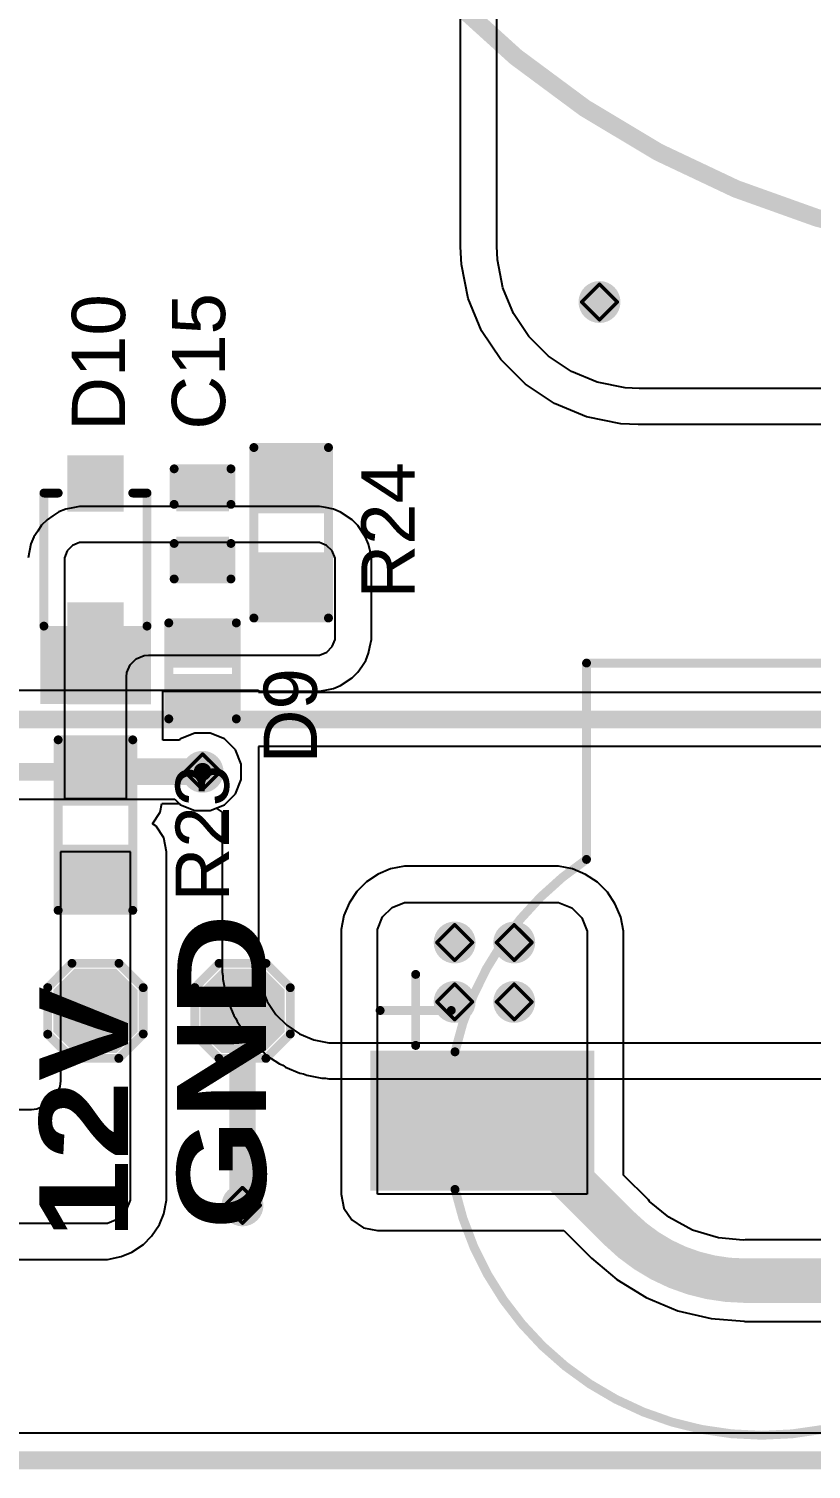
# Model space of a CAD drawing. Header units: inches. Extents: x -4 to 238, y -5 to 115.
# Drawn here: x 62.71 to 73.89, y -4.12 to 16.48 of the extents above; entities that cross this region are included whole.
import ezdxf

# ---------------------------------------------------------------- set-up
doc = ezdxf.new("R2010")
doc.units = ezdxf.units.IN
for name, color, linetype in [('Board Outline', 216, 'Continuous'), ('Bottom Layer', 5, 'Continuous'), ('Drill Drawing', 1, 'Continuous'), ('Mechanical 13', 56, 'Continuous'), ('Top Layer', 1, 'Continuous'), ('Top Overlay', 2, 'Continuous'), ('Top Paste', 8, 'Continuous'), ('Top Solder', 216, 'Continuous'), ('Via Holes', 16, 'Continuous')]:
    doc.layers.add(name, color=color, linetype=linetype)
doc.styles.add('Arial', font='', dxfattribs={"height": 0.2})
doc.styles.add('Arial Black_Bold', font='', dxfattribs={"height": 0.2})
doc.styles.get('Arial').set_extended_font_data('Arial')
doc.styles.get('Arial Black_Bold').set_extended_font_data('Arial Black', bold=True)

# ---------------------------------------------------------------- blocks, each defined once
blk = doc.blocks.new('R___0603_20')
at = {"layer": 'Top Layer'}
for points in [[(-0.381, 0.445), (-0.381, -0.445), (-1.143, -0.445), (-1.143, 0.445)], [(1.143, 0.445), (1.143, -0.445), (0.381, -0.445), (0.381, 0.445)]]:
    blk.add_hatch(color=1, dxfattribs=at).paths.add_polyline_path(points)
at = {"layer": 'Top Paste'}
for points in [[(-0.381, 0.445), (-0.381, -0.445), (-1.143, -0.445), (-1.143, 0.445)], [(1.143, 0.445), (1.143, -0.445), (0.381, -0.445), (0.381, 0.445)]]:
    blk.add_hatch(color=8, dxfattribs=at).paths.add_polyline_path(points)
at = {"layer": 'Top Solder'}
for points in [[(-0.279, 0.546), (-0.279, -0.546), (-1.245, -0.546), (-1.245, 0.546)], [(1.245, 0.546), (1.245, -0.546), (0.279, -0.546), (0.279, 0.546)]]:
    blk.add_hatch(color=216, dxfattribs=at).paths.add_polyline_path(points)
at = {"layer": 'Top Overlay'}
for points in [[(-1.219, -0.533, 0.127, 0.127, 0), (-1.219, 0.533, 0.127, 0.127, 0)], [(1.219, 0.533, 0.127, 0.127, 0), (-1.219, 0.533, 0.127, 0.127, 0)], [(1.219, -0.533, 0.127, 0.127, 0), (1.219, 0.533, 0.127, 0.127, 0)], [(1.219, -0.533, 0.127, 0.127, 0), (-1.219, -0.533, 0.127, 0.127, 0)]]:
    blk.add_lwpolyline(points, format="xyseb", dxfattribs=at)
for points in [[(-1.251, 0.533, 0.0635, 0.0635, 1), (-1.187, 0.533, 0.0635, 0.0635, 1)], [(-1.251, 0.533, 0.0635, 0.0635, 1), (-1.187, 0.533, 0.0635, 0.0635, 1)], [(1.187, 0.533, 0.0635, 0.0635, 1), (1.251, 0.533, 0.0635, 0.0635, 1)], [(1.187, 0.533, 0.0635, 0.0635, 1), (1.251, 0.533, 0.0635, 0.0635, 1)], [(-1.251, -0.533, 0.0635, 0.0635, 1), (-1.187, -0.533, 0.0635, 0.0635, 1)], [(-1.251, -0.533, 0.0635, 0.0635, 1), (-1.187, -0.533, 0.0635, 0.0635, 1)], [(1.187, -0.533, 0.0635, 0.0635, 1), (1.251, -0.533, 0.0635, 0.0635, 1)], [(1.187, -0.533, 0.0635, 0.0635, 1), (1.251, -0.533, 0.0635, 0.0635, 1)]]:
    blk.add_lwpolyline(points, format="xyseb", close=True, dxfattribs=at)
blk = doc.blocks.new('R___0603_21')
at = {"layer": 'Top Layer'}
for points in [[(-0.381, 0.4445), (-0.381, -0.4445), (-1.143, -0.4445), (-1.143, 0.4445)], [(1.143, 0.4445), (1.143, -0.4445), (0.381, -0.4445), (0.381, 0.4445)]]:
    blk.add_hatch(color=1, dxfattribs=at).paths.add_polyline_path(points)
at = {"layer": 'Top Paste'}
for points in [[(-0.381, 0.4445), (-0.381, -0.4445), (-1.143, -0.4445), (-1.143, 0.4445)], [(1.143, 0.4445), (1.143, -0.4445), (0.381, -0.4445), (0.381, 0.4445)]]:
    blk.add_hatch(color=8, dxfattribs=at).paths.add_polyline_path(points)
at = {"layer": 'Top Solder'}
for points in [[(-0.2794, 0.5461), (-0.2794, -0.5461), (-1.2446, -0.5461), (-1.2446, 0.5461)], [(1.2446, 0.5461), (1.2446, -0.5461), (0.2794, -0.5461), (0.2794, 0.5461)]]:
    blk.add_hatch(color=216, dxfattribs=at).paths.add_polyline_path(points)
at = {"layer": 'Top Overlay'}
for points in [[(-1.2192, -0.5334, 0.127, 0.127, 0), (-1.2192, 0.5334, 0.127, 0.127, 0)], [(1.2192, 0.5334, 0.127, 0.127, 0), (-1.2192, 0.5334, 0.127, 0.127, 0)], [(1.2192, -0.5334, 0.127, 0.127, 0), (1.2192, 0.5334, 0.127, 0.127, 0)], [(1.2192, -0.5334, 0.127, 0.127, 0), (-1.2192, -0.5334, 0.127, 0.127, 0)]]:
    blk.add_lwpolyline(points, format="xyseb", dxfattribs=at)
for points in [[(-1.25095, 0.5334, 0.0635, 0.0635, 1), (-1.18745, 0.5334, 0.0635, 0.0635, 1)], [(-1.25095, 0.5334, 0.0635, 0.0635, 1), (-1.18745, 0.5334, 0.0635, 0.0635, 1)], [(1.18745, 0.5334, 0.0635, 0.0635, 1), (1.25095, 0.5334, 0.0635, 0.0635, 1)], [(1.18745, 0.5334, 0.0635, 0.0635, 1), (1.25095, 0.5334, 0.0635, 0.0635, 1)], [(-1.25095, -0.5334, 0.0635, 0.0635, 1), (-1.18745, -0.5334, 0.0635, 0.0635, 1)], [(-1.25095, -0.5334, 0.0635, 0.0635, 1), (-1.18745, -0.5334, 0.0635, 0.0635, 1)], [(1.18745, -0.5334, 0.0635, 0.0635, 1), (1.25095, -0.5334, 0.0635, 0.0635, 1)], [(1.18745, -0.5334, 0.0635, 0.0635, 1), (1.25095, -0.5334, 0.0635, 0.0635, 1)]]:
    blk.add_lwpolyline(points, format="xyseb", close=True, dxfattribs=at)
blk = doc.blocks.new('T____________0_5___47')
at = {"layer": 'Top Layer'}
blk.add_hatch(color=1, dxfattribs=at).paths.add_polyline_path([(0.25, 0.5), (-0.25, 0.5), (-0.5, 0.25), (-0.5, -0.25), (-0.25, -0.5), (0.25, -0.5), (0.5, -0.25), (0.5, 0.25)])
at = {"layer": 'Top Paste'}
blk.add_hatch(color=8, dxfattribs=at).paths.add_polyline_path([(0.25, 0.5), (-0.25, 0.5), (-0.5, 0.25), (-0.5, -0.25), (-0.25, -0.5), (0.25, -0.5), (0.5, -0.25), (0.5, 0.25)])
at = {"layer": 'Top Solder'}
blk.add_hatch(color=216, dxfattribs=at).paths.add_polyline_path([(0.301, 0.602), (-0.301, 0.602), (-0.602, 0.301), (-0.602, -0.301), (-0.301, -0.602), (0.301, -0.602), (0.602, -0.301), (0.602, 0.301)])
at = {"layer": 'Top Overlay'}
for points in [[(-0.682, 0.333, 0.127, 0.127, 0), (-0.336, 0.68, 0.127, 0.127, 0)], [(-0.336, 0.68, 0.127, 0.127, 0), (0.336, 0.68, 0.127, 0.127, 0)], [(0.336, 0.68, 0.127, 0.127, 0), (0.684, 0.332, 0.127, 0.127, 0)], [(-0.682, -0.334, 0.127, 0.127, 0), (-0.682, 0.333, 0.127, 0.127, 0)], [(0.684, -0.33, 0.127, 0.127, 0), (0.684, 0.332, 0.127, 0.127, 0)], [(-0.682, -0.334, 0.127, 0.127, 0), (-0.337, -0.679, 0.127, 0.127, 0)], [(0.335, -0.679, 0.127, 0.127, 0), (0.684, -0.33, 0.127, 0.127, 0)], [(-0.337, -0.679, 0.127, 0.127, 0), (0.335, -0.679, 0.127, 0.127, 0)]]:
    blk.add_lwpolyline(points, format="xyseb", dxfattribs=at)
for points in [[(-0.367, 0.68, 0.0635, 0.0635, 1), (-0.304, 0.68, 0.0635, 0.0635, 1)], [(-0.367, 0.68, 0.0635, 0.0635, 1), (-0.304, 0.68, 0.0635, 0.0635, 1)], [(0.305, 0.68, 0.0635, 0.0635, 1), (0.368, 0.68, 0.0635, 0.0635, 1)], [(0.305, 0.68, 0.0635, 0.0635, 1), (0.368, 0.68, 0.0635, 0.0635, 1)], [(-0.714, 0.333, 0.0635, 0.0635, 1), (-0.65, 0.333, 0.0635, 0.0635, 1)], [(-0.714, 0.333, 0.0635, 0.0635, 1), (-0.65, 0.333, 0.0635, 0.0635, 1)], [(0.652, 0.332, 0.0635, 0.0635, 1), (0.715, 0.332, 0.0635, 0.0635, 1)], [(0.652, 0.332, 0.0635, 0.0635, 1), (0.715, 0.332, 0.0635, 0.0635, 1)], [(-0.714, -0.334, 0.0635, 0.0635, 1), (-0.65, -0.334, 0.0635, 0.0635, 1)], [(-0.714, -0.334, 0.0635, 0.0635, 1), (-0.65, -0.334, 0.0635, 0.0635, 1)], [(0.652, -0.33, 0.0635, 0.0635, 1), (0.715, -0.33, 0.0635, 0.0635, 1)], [(0.652, -0.33, 0.0635, 0.0635, 1), (0.715, -0.33, 0.0635, 0.0635, 1)], [(-0.369, -0.679, 0.0635, 0.0635, 1), (-0.306, -0.679, 0.0635, 0.0635, 1)], [(-0.369, -0.679, 0.0635, 0.0635, 1), (-0.306, -0.679, 0.0635, 0.0635, 1)], [(0.303, -0.679, 0.0635, 0.0635, 1), (0.367, -0.679, 0.0635, 0.0635, 1)], [(0.303, -0.679, 0.0635, 0.0635, 1), (0.367, -0.679, 0.0635, 0.0635, 1)]]:
    blk.add_lwpolyline(points, format="xyseb", close=True, dxfattribs=at)
blk = doc.blocks.new('T____________0_5___49')
at = {"layer": 'Top Layer'}
blk.add_hatch(color=1, dxfattribs=at).paths.add_polyline_path([(0.25, 0.5), (-0.25, 0.5), (-0.5, 0.25), (-0.5, -0.25), (-0.25, -0.5), (0.25, -0.5), (0.5, -0.25), (0.5, 0.25)])
at = {"layer": 'Top Paste'}
blk.add_hatch(color=8, dxfattribs=at).paths.add_polyline_path([(0.25, 0.5), (-0.25, 0.5), (-0.5, 0.25), (-0.5, -0.25), (-0.25, -0.5), (0.25, -0.5), (0.5, -0.25), (0.5, 0.25)])
at = {"layer": 'Top Solder'}
blk.add_hatch(color=216, dxfattribs=at).paths.add_polyline_path([(0.301, 0.602), (-0.301, 0.602), (-0.602, 0.301), (-0.602, -0.301), (-0.301, -0.602), (0.301, -0.602), (0.602, -0.301), (0.602, 0.301)])
at = {"layer": 'Top Overlay'}
for points in [[(-0.682, 0.333, 0.127, 0.127, 0), (-0.336, 0.68, 0.127, 0.127, 0)], [(-0.336, 0.68, 0.127, 0.127, 0), (0.336, 0.68, 0.127, 0.127, 0)], [(0.336, 0.68, 0.127, 0.127, 0), (0.684, 0.332, 0.127, 0.127, 0)], [(-0.682, -0.334, 0.127, 0.127, 0), (-0.682, 0.333, 0.127, 0.127, 0)], [(0.684, -0.33, 0.127, 0.127, 0), (0.684, 0.332, 0.127, 0.127, 0)], [(-0.682, -0.334, 0.127, 0.127, 0), (-0.337, -0.679, 0.127, 0.127, 0)], [(0.335, -0.679, 0.127, 0.127, 0), (0.684, -0.33, 0.127, 0.127, 0)], [(-0.337, -0.679, 0.127, 0.127, 0), (0.335, -0.679, 0.127, 0.127, 0)]]:
    blk.add_lwpolyline(points, format="xyseb", dxfattribs=at)
for points in [[(-0.367, 0.68, 0.0635, 0.0635, 1), (-0.304, 0.68, 0.0635, 0.0635, 1)], [(-0.367, 0.68, 0.0635, 0.0635, 1), (-0.304, 0.68, 0.0635, 0.0635, 1)], [(0.305, 0.68, 0.0635, 0.0635, 1), (0.368, 0.68, 0.0635, 0.0635, 1)], [(0.305, 0.68, 0.0635, 0.0635, 1), (0.368, 0.68, 0.0635, 0.0635, 1)], [(-0.714, 0.333, 0.0635, 0.0635, 1), (-0.65, 0.333, 0.0635, 0.0635, 1)], [(-0.714, 0.333, 0.0635, 0.0635, 1), (-0.65, 0.333, 0.0635, 0.0635, 1)], [(0.652, 0.332, 0.0635, 0.0635, 1), (0.715, 0.332, 0.0635, 0.0635, 1)], [(0.652, 0.332, 0.0635, 0.0635, 1), (0.715, 0.332, 0.0635, 0.0635, 1)], [(-0.714, -0.334, 0.0635, 0.0635, 1), (-0.65, -0.334, 0.0635, 0.0635, 1)], [(-0.714, -0.334, 0.0635, 0.0635, 1), (-0.65, -0.334, 0.0635, 0.0635, 1)], [(0.652, -0.33, 0.0635, 0.0635, 1), (0.715, -0.33, 0.0635, 0.0635, 1)], [(0.652, -0.33, 0.0635, 0.0635, 1), (0.715, -0.33, 0.0635, 0.0635, 1)], [(-0.369, -0.679, 0.0635, 0.0635, 1), (-0.306, -0.679, 0.0635, 0.0635, 1)], [(-0.369, -0.679, 0.0635, 0.0635, 1), (-0.306, -0.679, 0.0635, 0.0635, 1)], [(0.303, -0.679, 0.0635, 0.0635, 1), (0.367, -0.679, 0.0635, 0.0635, 1)], [(0.303, -0.679, 0.0635, 0.0635, 1), (0.367, -0.679, 0.0635, 0.0635, 1)]]:
    blk.add_lwpolyline(points, format="xyseb", close=True, dxfattribs=at)
blk = doc.blocks.new('YS_SBZ9032C03R16__51')
at = {"layer": 'Top Layer'}
for points in [[(-5.5, 0.9), (-2.5, 0.9), (-2.5, -0.9), (-5.5, -0.9)], [(2.5, 0.9), (5.5, 0.9), (5.5, -0.9), (2.5, -0.9)]]:
    blk.add_hatch(color=1, dxfattribs=at).paths.add_polyline_path(points)
at = {"layer": 'Top Paste'}
for points in [[(-5.5, 0.9), (-2.5, 0.9), (-2.5, -0.9), (-5.5, -0.9)], [(2.5, 0.9), (5.5, 0.9), (5.5, -0.9), (2.5, -0.9)]]:
    blk.add_hatch(color=8, dxfattribs=at).paths.add_polyline_path(points)
at = {"layer": 'Top Solder'}
for points in [[(-5.602, 1.002), (-2.398, 1.002), (-2.398, -1.002), (-5.602, -1.002)], [(2.398, 1.002), (5.602, 1.002), (5.602, -1.002), (2.398, -1.002)]]:
    blk.add_hatch(color=216, dxfattribs=at).paths.add_polyline_path(points)
at = {"layer": 'Top Overlay'}
for points in [[(-2.51, 6.543, 0.127, 0.127, 0), (2.51, 6.543, 0.127, 0.127, 0)], [(-2.51, 3.735, 0.127, 0.127, 0), (-2.51, 6.543, 0.127, 0.127, 0)], [(2.51, 3.735, 0.127, 0.127, 0), (2.51, 6.543, 0.127, 0.127, 0)], [(-4.391, 0.984, 0.127, 0.127, -0.191928), (-2.51, 3.735, 0.127, 0.127, 0)], [(2.51, 3.735, 0.127, 0.127, -0.191928), (4.391, 0.984, 0.127, 0.127, 0)], [(-4.953, 1.075, 0.127, 0.127, 0), (-4.953, 2.091, 0.127, 0.127, 0)], [(-5.461, 1.575, 0.127, 0.127, 0), (-4.445, 1.575, 0.127, 0.127, 0)], [(5.042, 1.27, 0.127, 0.127, 0), (6.058, 1.27, 0.127, 0.127, 0)], [(4.389, -0.992, 0.127, 0.127, -0.799951), (-4.391, -0.984, 0.127, 0.127, 0)]]:
    blk.add_lwpolyline(points, format="xyseb", dxfattribs=at)
for points in [[(-2.542, 6.543, 0.0635, 0.0635, 1), (-2.479, 6.543, 0.0635, 0.0635, 1)], [(-2.542, 6.543, 0.0635, 0.0635, 1), (-2.479, 6.543, 0.0635, 0.0635, 1)], [(2.479, 6.543, 0.0635, 0.0635, 1), (2.542, 6.543, 0.0635, 0.0635, 1)], [(2.479, 6.543, 0.0635, 0.0635, 1), (2.542, 6.543, 0.0635, 0.0635, 1)], [(-2.542, 3.735, 0.0635, 0.0635, 1), (-2.479, 3.735, 0.0635, 0.0635, 1)], [(-2.542, 3.735, 0.0635, 0.0635, 1), (-2.479, 3.735, 0.0635, 0.0635, 1)], [(2.479, 3.735, 0.0635, 0.0635, 1), (2.542, 3.735, 0.0635, 0.0635, 1)], [(2.479, 3.735, 0.0635, 0.0635, 1), (2.542, 3.735, 0.0635, 0.0635, 1)], [(-4.985, 2.091, 0.0635, 0.0635, 1), (-4.921, 2.091, 0.0635, 0.0635, 1)], [(-5.493, 1.575, 0.0635, 0.0635, 1), (-5.429, 1.575, 0.0635, 0.0635, 1)], [(-4.477, 1.575, 0.0635, 0.0635, 1), (-4.413, 1.575, 0.0635, 0.0635, 1)], [(5.011, 1.27, 0.0635, 0.0635, 1), (5.074, 1.27, 0.0635, 0.0635, 1)], [(6.027, 1.27, 0.0635, 0.0635, 1), (6.09, 1.27, 0.0635, 0.0635, 1)], [(-4.985, 1.075, 0.0635, 0.0635, 1), (-4.921, 1.075, 0.0635, 0.0635, 1)], [(-4.423, 0.984, 0.0635, 0.0635, 1), (-4.359, 0.984, 0.0635, 0.0635, 1)], [(4.359, 0.984, 0.0635, 0.0635, 1), (4.423, 0.984, 0.0635, 0.0635, 1)], [(-4.423, -0.984, 0.0635, 0.0635, 1), (-4.359, -0.984, 0.0635, 0.0635, 1)], [(4.358, -0.992, 0.0635, 0.0635, 1), (4.421, -0.992, 0.0635, 0.0635, 1)]]:
    blk.add_lwpolyline(points, format="xyseb", close=True, dxfattribs=at)
blk = doc.blocks.new('SOD323F_57')
at = {"layer": 'Top Layer'}
for points in [[(-1.35, 0.3), (-0.75, 0.3), (-0.75, -0.3), (-1.35, -0.3)], [(0.75, 0.3), (1.35, 0.3), (1.35, -0.3), (0.75, -0.3)]]:
    blk.add_hatch(color=1, dxfattribs=at).paths.add_polyline_path(points)
at = {"layer": 'Top Overlay'}
for points in [[(0.988, 0.386), (2.108, 0.386), (2.108, 0.792), (0.988, 0.792)], [(1.422, -0.406), (2.108, -0.406), (2.108, 0.457), (1.422, 0.457)], [(0.985, -0.787), (2.104, -0.787), (2.104, -0.38), (0.985, -0.38)]]:
    blk.add_hatch(color=2, dxfattribs=at).paths.add_polyline_path(points)
at = {"layer": 'Top Paste'}
for points in [[(-1.35, 0.3), (-0.75, 0.3), (-0.75, -0.3), (-1.35, -0.3)], [(0.75, 0.3), (1.35, 0.3), (1.35, -0.3), (0.75, -0.3)]]:
    blk.add_hatch(color=8, dxfattribs=at).paths.add_polyline_path(points)
at = {"layer": 'Top Solder'}
for points in [[(-1.452, 0.402), (-0.648, 0.402), (-0.648, -0.402), (-1.452, -0.402)], [(0.648, 0.402), (1.452, 0.402), (1.452, -0.402), (0.648, -0.402)]]:
    blk.add_hatch(color=216, dxfattribs=at).paths.add_polyline_path(points)
at = {"layer": 'Top Overlay'}
for points in [[(-0.914, 0.533, 0.127, 0.127, 0), (-0.914, 0.737, 0.127, 0.127, 0)], [(0.988, 0.737, 0.127, 0.127, 0), (-0.914, 0.737, 0.127, 0.127, 0)], [(-0.914, -0.737, 0.127, 0.127, 0), (-0.914, -0.533, 0.127, 0.127, 0)], [(0.988, -0.737, 0.127, 0.127, 0), (-0.914, -0.737, 0.127, 0.127, 0)]]:
    blk.add_lwpolyline(points, format="xyseb", dxfattribs=at)
for points in [[(-0.946, 0.737, 0.0635, 0.0635, 1), (-0.883, 0.737, 0.0635, 0.0635, 1)], [(-0.946, 0.737, 0.0635, 0.0635, 1), (-0.883, 0.737, 0.0635, 0.0635, 1)], [(0.957, 0.737, 0.0635, 0.0635, 1), (1.02, 0.737, 0.0635, 0.0635, 1)], [(-0.946, 0.533, 0.0635, 0.0635, 1), (-0.883, 0.533, 0.0635, 0.0635, 1)], [(-0.946, -0.533, 0.0635, 0.0635, 1), (-0.883, -0.533, 0.0635, 0.0635, 1)], [(-0.946, -0.737, 0.0635, 0.0635, 1), (-0.883, -0.737, 0.0635, 0.0635, 1)], [(-0.946, -0.737, 0.0635, 0.0635, 1), (-0.883, -0.737, 0.0635, 0.0635, 1)], [(0.957, -0.737, 0.0635, 0.0635, 1), (1.02, -0.737, 0.0635, 0.0635, 1)]]:
    blk.add_lwpolyline(points, format="xyseb", close=True, dxfattribs=at)
blk = doc.blocks.new('SOD_882_B__D___________58')
at = {"layer": 'Top Layer'}
for points in [[(-0.1, -0.4), (-0.6, -0.4), (-0.6, 0.4), (-0.1, 0.4)], [(0.6, -0.4), (0.1, -0.4), (0.1, 0.4), (0.6, 0.4)]]:
    blk.add_hatch(color=1, dxfattribs=at).paths.add_polyline_path(points)
at = {"layer": 'Top Paste'}
for points in [[(-0.1, -0.4), (-0.6, -0.4), (-0.6, 0.4), (-0.1, 0.4)], [(0.6, -0.4), (0.1, -0.4), (0.1, 0.4), (0.6, 0.4)]]:
    blk.add_hatch(color=8, dxfattribs=at).paths.add_polyline_path(points)
at = {"layer": 'Top Solder'}
for points in [[(-0.045, -0.455), (-0.655, -0.455), (-0.655, 0.455), (-0.045, 0.455)], [(0.655, -0.455), (0.045, -0.455), (0.045, 0.455), (0.655, 0.455)]]:
    blk.add_hatch(color=216, dxfattribs=at).paths.add_polyline_path(points)
at = {"layer": 'Top Overlay'}
for points in [[(-0.686, 0.483, 0.127, 0.127, 0), (0.686, 0.483, 0.127, 0.127, 0)], [(-0.686, 0.483, 0.127, 0.127, 0), (-0.686, -0.483, 0.127, 0.127, 0)], [(0.686, 0.483, 0.127, 0.127, 0), (0.686, -0.483, 0.127, 0.127, 0)], [(-0.686, -0.483, 0.127, 0.127, 0), (0.686, -0.483, 0.127, 0.127, 0)]]:
    blk.add_lwpolyline(points, format="xyseb", dxfattribs=at)
for points in [[(-0.718, 0.483, 0.0635, 0.0635, 1), (-0.654, 0.483, 0.0635, 0.0635, 1)], [(-0.718, 0.483, 0.0635, 0.0635, 1), (-0.654, 0.483, 0.0635, 0.0635, 1)], [(0.654, 0.483, 0.0635, 0.0635, 1), (0.718, 0.483, 0.0635, 0.0635, 1)], [(0.654, 0.483, 0.0635, 0.0635, 1), (0.718, 0.483, 0.0635, 0.0635, 1)], [(-0.718, -0.483, 0.0635, 0.0635, 1), (-0.654, -0.483, 0.0635, 0.0635, 1)], [(-0.718, -0.483, 0.0635, 0.0635, 1), (-0.654, -0.483, 0.0635, 0.0635, 1)], [(0.654, -0.483, 0.0635, 0.0635, 1), (0.718, -0.483, 0.0635, 0.0635, 1)], [(0.654, -0.483, 0.0635, 0.0635, 1), (0.718, -0.483, 0.0635, 0.0635, 1)]]:
    blk.add_lwpolyline(points, format="xyseb", close=True, dxfattribs=at)
blk = doc.blocks.new('C___0402_67')
at = {"layer": 'Top Layer'}
for points in [[(-0.699, -0.318), (-0.699, 0.317), (-0.241, 0.317), (-0.241, -0.318)], [(0.241, -0.318), (0.241, 0.317), (0.699, 0.317), (0.699, -0.318)]]:
    blk.add_hatch(color=1, dxfattribs=at).paths.add_polyline_path(points)
at = {"layer": 'Top Paste'}
for points in [[(-0.699, -0.318), (-0.699, 0.317), (-0.241, 0.317), (-0.241, -0.318)], [(0.241, -0.318), (0.241, 0.317), (0.699, 0.317), (0.699, -0.318)]]:
    blk.add_hatch(color=8, dxfattribs=at).paths.add_polyline_path(points)
at = {"layer": 'Top Solder'}
for points in [[(-0.759, -0.377), (-0.759, 0.377), (-0.181, 0.377), (-0.181, -0.377)], [(0.181, -0.377), (0.181, 0.377), (0.758, 0.377), (0.758, -0.377)]]:
    blk.add_hatch(color=216, dxfattribs=at).paths.add_polyline_path(points)
at = {"layer": 'Top Overlay'}
for points in [[(-0.787, 0.406, 0.127, 0.127, 0), (-0.279, 0.406, 0.127, 0.127, 0)], [(-0.787, -0.406, 0.127, 0.127, 0), (-0.787, 0.406, 0.127, 0.127, 0)], [(0.787, 0.406, 0.127, 0.127, 0), (0.279, 0.406, 0.127, 0.127, 0)], [(0.787, -0.406, 0.127, 0.127, 0), (0.787, 0.406, 0.127, 0.127, 0)], [(-0.279, -0.406, 0.127, 0.127, 0), (-0.787, -0.406, 0.127, 0.127, 0)], [(0.279, -0.406, 0.127, 0.127, 0), (0.787, -0.406, 0.127, 0.127, 0)]]:
    blk.add_lwpolyline(points, format="xyseb", dxfattribs=at)
for points in [[(-0.819, 0.406, 0.0635, 0.0635, 1), (-0.756, 0.406, 0.0635, 0.0635, 1)], [(-0.819, 0.406, 0.0635, 0.0635, 1), (-0.756, 0.406, 0.0635, 0.0635, 1)], [(-0.311, 0.406, 0.0635, 0.0635, 1), (-0.248, 0.406, 0.0635, 0.0635, 1)], [(0.248, 0.406, 0.0635, 0.0635, 1), (0.311, 0.406, 0.0635, 0.0635, 1)], [(0.756, 0.406, 0.0635, 0.0635, 1), (0.819, 0.406, 0.0635, 0.0635, 1)], [(0.756, 0.406, 0.0635, 0.0635, 1), (0.819, 0.406, 0.0635, 0.0635, 1)], [(-0.819, -0.406, 0.0635, 0.0635, 1), (-0.756, -0.406, 0.0635, 0.0635, 1)], [(-0.819, -0.406, 0.0635, 0.0635, 1), (-0.756, -0.406, 0.0635, 0.0635, 1)], [(-0.311, -0.406, 0.0635, 0.0635, 1), (-0.248, -0.406, 0.0635, 0.0635, 1)], [(0.248, -0.406, 0.0635, 0.0635, 1), (0.311, -0.406, 0.0635, 0.0635, 1)], [(0.756, -0.406, 0.0635, 0.0635, 1), (0.819, -0.406, 0.0635, 0.0635, 1)], [(0.756, -0.406, 0.0635, 0.0635, 1), (0.819, -0.406, 0.0635, 0.0635, 1)]]:
    blk.add_lwpolyline(points, format="xyseb", close=True, dxfattribs=at)

msp = doc.modelspace()

# ---------------------------------------------------------------- hatches: boundary and pattern name
at = {"layer": 'Bottom Layer'}
h = msp.add_hatch(color=5, dxfattribs=at)
edge = h.paths.add_edge_path()
edge.add_arc((70.866, 12.573), 0.3, 0, 360)
h = msp.add_hatch(color=5, dxfattribs=at)
edge = h.paths.add_edge_path()
edge.add_arc((65.191, 5.855), 0.3, 0, 360)
h = msp.add_hatch(color=5, dxfattribs=at)
edge = h.paths.add_edge_path()
edge.add_arc((68.795, 3.414), 0.3, 0, 360)
h = msp.add_hatch(color=5, dxfattribs=at)
edge = h.paths.add_edge_path()
edge.add_arc((69.647, 3.414), 0.3, 0, 360)
h = msp.add_hatch(color=5, dxfattribs=at)
edge = h.paths.add_edge_path()
edge.add_arc((68.795, 2.565), 0.3, 0, 360)
h = msp.add_hatch(color=5, dxfattribs=at)
edge = h.paths.add_edge_path()
edge.add_arc((69.647, 2.565), 0.3, 0, 360)
h = msp.add_hatch(color=5, dxfattribs=at)
edge = h.paths.add_edge_path()
edge.add_arc((65.762, -0.345), 0.3, 0, 360)
at = {"layer": 'Top Layer'}
h = msp.add_hatch(color=1, dxfattribs=at)
edge = h.paths.add_edge_path()
edge.add_arc((70.866, 12.573), 0.3, 0, 360)
h = msp.add_hatch(color=1, dxfattribs=at)
edge = h.paths.add_edge_path()
edge.add_arc((65.191, 5.855), 0.3, 0, 360)
h = msp.add_hatch(color=1, dxfattribs=at)
edge = h.paths.add_edge_path()
edge.add_arc((68.795, 3.414), 0.3, 0, 360)
h = msp.add_hatch(color=1, dxfattribs=at)
edge = h.paths.add_edge_path()
edge.add_arc((69.647, 3.414), 0.3, 0, 360)
h = msp.add_hatch(color=1, dxfattribs=at)
edge = h.paths.add_edge_path()
edge.add_arc((68.795, 2.565), 0.3, 0, 360)
h = msp.add_hatch(color=1, dxfattribs=at)
edge = h.paths.add_edge_path()
edge.add_arc((69.647, 2.565), 0.3, 0, 360)
h = msp.add_hatch(color=1, dxfattribs=at)
edge = h.paths.add_edge_path()
edge.add_arc((65.762, -0.345), 0.3, 0, 360)
at = {"layer": 'Via Holes'}
h = msp.add_hatch(color=7, dxfattribs=at)
edge = h.paths.add_edge_path()
edge.add_arc((70.866, 12.573), 0.15, 0, 360)
h = msp.add_hatch(color=7, dxfattribs=at)
edge = h.paths.add_edge_path()
edge.add_arc((65.191, 5.855), 0.15, 0, 360)
h = msp.add_hatch(color=7, dxfattribs=at)
edge = h.paths.add_edge_path()
edge.add_arc((68.795, 3.414), 0.15, 0, 360)
h = msp.add_hatch(color=7, dxfattribs=at)
edge = h.paths.add_edge_path()
edge.add_arc((69.647, 3.414), 0.15, 0, 360)
h = msp.add_hatch(color=7, dxfattribs=at)
edge = h.paths.add_edge_path()
edge.add_arc((68.795, 2.565), 0.15, 0, 360)
h = msp.add_hatch(color=7, dxfattribs=at)
edge = h.paths.add_edge_path()
edge.add_arc((69.647, 2.565), 0.15, 0, 360)
h = msp.add_hatch(color=7, dxfattribs=at)
edge = h.paths.add_edge_path()
edge.add_arc((65.762, -0.345), 0.15, 0, 360)

# ---------------------------------------------------------------- linework, layer by layer
at = {"layer": 'Board Outline'}
msp.add_lwpolyline([(-1.034, -3.991, 0.254, 0.254, 0), (103.016, -3.991, 0.254, 0.254, 0)], format="xyseb", dxfattribs=at)
at = {"layer": 'Bottom Layer'}
for p, q in [((68.879, 13.36), (68.879, 44.041)), ((69.397, 13.373), (69.397, 22.876)), ((68.891, 13.111), (68.879, 13.36)), ((69.406, 13.175), (69.397, 13.373)), ((68.988, 12.623), (68.891, 13.111)), ((69.486, 12.774), (69.406, 13.175)), ((69.638, 12.408), (69.486, 12.774)), ((69.179, 12.163), (68.988, 12.623)), ((69.858, 12.079), (69.638, 12.408)), ((69.455, 11.749), (69.179, 12.163)), ((70.137, 11.799), (69.858, 12.079)), ((69.807, 11.397), (69.455, 11.749)), ((70.467, 11.579), (70.137, 11.799)), ((70.832, 11.428), (70.467, 11.579)), ((70.221, 11.12), (69.807, 11.397)), ((71.233, 11.348), (70.832, 11.428)), ((71.431, 11.338), (71.233, 11.348)), ((86.233, 11.338), (71.431, 11.338)), ((70.681, 10.93), (70.221, 11.12)), ((71.17, 10.833), (70.681, 10.93)), ((71.419, 10.82), (71.17, 10.833)), ((86.233, 10.82), (71.419, 10.82)), ((60.06, 7.022), (65.989, 7.022)), ((65.989, 7.022), (65.989, 6.992)), ((65.989, 6.992), (81.908, 6.992)), ((81.881, 6.216), (65.989, 6.216)), ((65.989, 6.216), (65.989, 3.099)), ((59.233, 5.466), (64.796, 5.466)), ((64.796, 5.466), (64.878, 5.385)), ((64.878, 5.385), (65.081, 5.301)), ((65.081, 5.301), (65.302, 5.301)), ((65.302, 5.301), (65.387, 5.336)), ((65.387, 5.336), (65.471, 5.28)), ((65.471, 5.28), (65.471, 3.099)), ((65.471, 3.099), (65.471, 2.989)), ((65.989, 3.099), (65.989, 2.989)), ((65.471, 2.989), (65.481, 2.939)), ((65.481, 2.939), (65.481, 2.888)), ((65.481, 2.888), (65.524, 2.672)), ((65.989, 2.989), (66.032, 2.773)), ((66.032, 2.773), (66.116, 2.569)), ((65.524, 2.672), (65.544, 2.625)), ((65.544, 2.625), (65.554, 2.575)), ((65.554, 2.575), (65.638, 2.371)), ((66.116, 2.569), (66.239, 2.386)), ((65.638, 2.371), (65.666, 2.329)), ((65.666, 2.329), (65.686, 2.282)), ((65.686, 2.282), (65.808, 2.099)), ((66.239, 2.386), (66.394, 2.231)), ((65.808, 2.099), (65.844, 2.063)), ((65.844, 2.063), (65.872, 2.02)), ((66.394, 2.231), (66.577, 2.108)), ((66.577, 2.108), (66.781, 2.024)), ((65.872, 2.02), (66.028, 1.864)), ((66.028, 1.864), (66.071, 1.836)), ((66.781, 2.024), (66.997, 1.981)), ((66.997, 1.981), (67.107, 1.981)), ((67.107, 1.981), (86.106, 1.981)), ((66.071, 1.836), (66.107, 1.8)), ((66.107, 1.8), (66.29, 1.678)), ((66.29, 1.678), (66.337, 1.658)), ((66.337, 1.658), (66.379, 1.63)), ((66.379, 1.63), (66.583, 1.546)), ((66.583, 1.546), (66.633, 1.536)), ((66.633, 1.536), (66.68, 1.516)), ((66.68, 1.516), (66.896, 1.473)), ((66.896, 1.473), (66.947, 1.473)), ((66.947, 1.473), (66.997, 1.463)), ((66.997, 1.463), (67.107, 1.463)), ((67.107, 1.463), (86.106, 1.463)), ((103.016, -3.602), (-1.201, -3.602))]:
    msp.add_line(p, q, dxfattribs=at)
for points in [[(59.596, 6.604, 0.254, 0.254, 0), (82.29, 6.604, 0.254, 0.254, 0)], [(59.233, 5.855, 0.254, 0.254, 0), (65.191, 5.855, 0.254, 0.254, 0)]]:
    msp.add_lwpolyline(points, format="xyseb", dxfattribs=at)
msp.add_lwpolyline([(65.128, 5.855, 0.127, 0.127, 1), (65.255, 5.855, 0.127, 0.127, 1)], format="xyseb", close=True, dxfattribs=at)
at = {"layer": 'Drill Drawing'}
for points in [[(70.612, 12.573, 0.0508, 0.0508, 0), (70.866, 12.827, 0.0508, 0.0508, 0)], [(70.866, 12.827, 0.0508, 0.0508, 0), (71.12, 12.573, 0.0508, 0.0508, 0)], [(70.612, 12.573, 0.0508, 0.0508, 0), (70.866, 12.319, 0.0508, 0.0508, 0)], [(70.866, 12.319, 0.0508, 0.0508, 0), (71.12, 12.573, 0.0508, 0.0508, 0)], [(64.937, 5.855, 0.0508, 0.0508, 0), (65.191, 6.109, 0.0508, 0.0508, 0)], [(65.191, 6.109, 0.0508, 0.0508, 0), (65.445, 5.855, 0.0508, 0.0508, 0)], [(64.937, 5.855, 0.0508, 0.0508, 0), (65.191, 5.601, 0.0508, 0.0508, 0)], [(65.191, 5.601, 0.0508, 0.0508, 0), (65.445, 5.855, 0.0508, 0.0508, 0)], [(68.541, 3.414, 0.0508, 0.0508, 0), (68.795, 3.668, 0.0508, 0.0508, 0)], [(68.795, 3.668, 0.0508, 0.0508, 0), (69.049, 3.414, 0.0508, 0.0508, 0)], [(69.393, 3.414, 0.0508, 0.0508, 0), (69.647, 3.668, 0.0508, 0.0508, 0)], [(69.647, 3.668, 0.0508, 0.0508, 0), (69.901, 3.414, 0.0508, 0.0508, 0)], [(68.541, 3.414, 0.0508, 0.0508, 0), (68.795, 3.16, 0.0508, 0.0508, 0)], [(68.795, 3.16, 0.0508, 0.0508, 0), (69.049, 3.414, 0.0508, 0.0508, 0)], [(69.393, 3.414, 0.0508, 0.0508, 0), (69.647, 3.16, 0.0508, 0.0508, 0)], [(69.647, 3.16, 0.0508, 0.0508, 0), (69.901, 3.414, 0.0508, 0.0508, 0)], [(68.541, 2.565, 0.0508, 0.0508, 0), (68.795, 2.819, 0.0508, 0.0508, 0)], [(68.795, 2.819, 0.0508, 0.0508, 0), (69.049, 2.565, 0.0508, 0.0508, 0)], [(69.393, 2.565, 0.0508, 0.0508, 0), (69.647, 2.819, 0.0508, 0.0508, 0)], [(69.647, 2.819, 0.0508, 0.0508, 0), (69.901, 2.565, 0.0508, 0.0508, 0)], [(68.541, 2.565, 0.0508, 0.0508, 0), (68.795, 2.311, 0.0508, 0.0508, 0)], [(68.795, 2.311, 0.0508, 0.0508, 0), (69.049, 2.565, 0.0508, 0.0508, 0)], [(69.393, 2.565, 0.0508, 0.0508, 0), (69.647, 2.311, 0.0508, 0.0508, 0)], [(69.647, 2.311, 0.0508, 0.0508, 0), (69.901, 2.565, 0.0508, 0.0508, 0)], [(65.508, -0.345, 0.0508, 0.0508, 0), (65.762, -0.091, 0.0508, 0.0508, 0)], [(65.762, -0.091, 0.0508, 0.0508, 0), (66.016, -0.345, 0.0508, 0.0508, 0)], [(65.508, -0.345, 0.0508, 0.0508, 0), (65.762, -0.599, 0.0508, 0.0508, 0)], [(65.762, -0.599, 0.0508, 0.0508, 0), (66.016, -0.345, 0.0508, 0.0508, 0)]]:
    msp.add_lwpolyline(points, format="xyseb", dxfattribs=at)
for points in [[(70.853, 12.827, 0.0254, 0.0254, 1), (70.879, 12.827, 0.0254, 0.0254, 1)], [(70.853, 12.827, 0.0254, 0.0254, 1), (70.879, 12.827, 0.0254, 0.0254, 1)], [(70.599, 12.573, 0.0254, 0.0254, 1), (70.625, 12.573, 0.0254, 0.0254, 1)], [(70.599, 12.573, 0.0254, 0.0254, 1), (70.625, 12.573, 0.0254, 0.0254, 1)], [(71.107, 12.573, 0.0254, 0.0254, 1), (71.133, 12.573, 0.0254, 0.0254, 1)], [(71.107, 12.573, 0.0254, 0.0254, 1), (71.133, 12.573, 0.0254, 0.0254, 1)], [(70.853, 12.319, 0.0254, 0.0254, 1), (70.879, 12.319, 0.0254, 0.0254, 1)], [(70.853, 12.319, 0.0254, 0.0254, 1), (70.879, 12.319, 0.0254, 0.0254, 1)], [(65.179, 6.109, 0.0254, 0.0254, 1), (65.204, 6.109, 0.0254, 0.0254, 1)], [(65.179, 6.109, 0.0254, 0.0254, 1), (65.204, 6.109, 0.0254, 0.0254, 1)], [(64.925, 5.855, 0.0254, 0.0254, 1), (64.95, 5.855, 0.0254, 0.0254, 1)], [(64.925, 5.855, 0.0254, 0.0254, 1), (64.95, 5.855, 0.0254, 0.0254, 1)], [(65.433, 5.855, 0.0254, 0.0254, 1), (65.458, 5.855, 0.0254, 0.0254, 1)], [(65.433, 5.855, 0.0254, 0.0254, 1), (65.458, 5.855, 0.0254, 0.0254, 1)], [(65.179, 5.601, 0.0254, 0.0254, 1), (65.204, 5.601, 0.0254, 0.0254, 1)], [(65.179, 5.601, 0.0254, 0.0254, 1), (65.204, 5.601, 0.0254, 0.0254, 1)], [(68.783, 3.668, 0.0254, 0.0254, 1), (68.808, 3.668, 0.0254, 0.0254, 1)], [(68.783, 3.668, 0.0254, 0.0254, 1), (68.808, 3.668, 0.0254, 0.0254, 1)], [(69.634, 3.668, 0.0254, 0.0254, 1), (69.659, 3.668, 0.0254, 0.0254, 1)], [(69.634, 3.668, 0.0254, 0.0254, 1), (69.659, 3.668, 0.0254, 0.0254, 1)], [(68.529, 3.414, 0.0254, 0.0254, 1), (68.554, 3.414, 0.0254, 0.0254, 1)], [(68.529, 3.414, 0.0254, 0.0254, 1), (68.554, 3.414, 0.0254, 0.0254, 1)], [(69.037, 3.414, 0.0254, 0.0254, 1), (69.062, 3.414, 0.0254, 0.0254, 1)], [(69.037, 3.414, 0.0254, 0.0254, 1), (69.062, 3.414, 0.0254, 0.0254, 1)], [(69.38, 3.414, 0.0254, 0.0254, 1), (69.405, 3.414, 0.0254, 0.0254, 1)], [(69.38, 3.414, 0.0254, 0.0254, 1), (69.405, 3.414, 0.0254, 0.0254, 1)], [(69.888, 3.414, 0.0254, 0.0254, 1), (69.913, 3.414, 0.0254, 0.0254, 1)], [(69.888, 3.414, 0.0254, 0.0254, 1), (69.913, 3.414, 0.0254, 0.0254, 1)], [(68.783, 3.16, 0.0254, 0.0254, 1), (68.808, 3.16, 0.0254, 0.0254, 1)], [(68.783, 3.16, 0.0254, 0.0254, 1), (68.808, 3.16, 0.0254, 0.0254, 1)], [(69.634, 3.16, 0.0254, 0.0254, 1), (69.659, 3.16, 0.0254, 0.0254, 1)], [(69.634, 3.16, 0.0254, 0.0254, 1), (69.659, 3.16, 0.0254, 0.0254, 1)], [(68.783, 2.819, 0.0254, 0.0254, 1), (68.808, 2.819, 0.0254, 0.0254, 1)], [(68.783, 2.819, 0.0254, 0.0254, 1), (68.808, 2.819, 0.0254, 0.0254, 1)], [(69.634, 2.819, 0.0254, 0.0254, 1), (69.659, 2.819, 0.0254, 0.0254, 1)], [(69.634, 2.819, 0.0254, 0.0254, 1), (69.659, 2.819, 0.0254, 0.0254, 1)], [(68.529, 2.565, 0.0254, 0.0254, 1), (68.554, 2.565, 0.0254, 0.0254, 1)], [(68.529, 2.565, 0.0254, 0.0254, 1), (68.554, 2.565, 0.0254, 0.0254, 1)], [(69.037, 2.565, 0.0254, 0.0254, 1), (69.062, 2.565, 0.0254, 0.0254, 1)], [(69.037, 2.565, 0.0254, 0.0254, 1), (69.062, 2.565, 0.0254, 0.0254, 1)], [(69.38, 2.565, 0.0254, 0.0254, 1), (69.405, 2.565, 0.0254, 0.0254, 1)], [(69.38, 2.565, 0.0254, 0.0254, 1), (69.405, 2.565, 0.0254, 0.0254, 1)], [(69.888, 2.565, 0.0254, 0.0254, 1), (69.913, 2.565, 0.0254, 0.0254, 1)], [(69.888, 2.565, 0.0254, 0.0254, 1), (69.913, 2.565, 0.0254, 0.0254, 1)], [(68.783, 2.311, 0.0254, 0.0254, 1), (68.808, 2.311, 0.0254, 0.0254, 1)], [(68.783, 2.311, 0.0254, 0.0254, 1), (68.808, 2.311, 0.0254, 0.0254, 1)], [(69.634, 2.311, 0.0254, 0.0254, 1), (69.659, 2.311, 0.0254, 0.0254, 1)], [(69.634, 2.311, 0.0254, 0.0254, 1), (69.659, 2.311, 0.0254, 0.0254, 1)], [(65.749, -0.091, 0.0254, 0.0254, 1), (65.774, -0.091, 0.0254, 0.0254, 1)], [(65.749, -0.091, 0.0254, 0.0254, 1), (65.774, -0.091, 0.0254, 0.0254, 1)], [(65.495, -0.345, 0.0254, 0.0254, 1), (65.52, -0.345, 0.0254, 0.0254, 1)], [(65.495, -0.345, 0.0254, 0.0254, 1), (65.52, -0.345, 0.0254, 0.0254, 1)], [(66.003, -0.345, 0.0254, 0.0254, 1), (66.028, -0.345, 0.0254, 0.0254, 1)], [(66.003, -0.345, 0.0254, 0.0254, 1), (66.028, -0.345, 0.0254, 0.0254, 1)], [(65.749, -0.599, 0.0254, 0.0254, 1), (65.774, -0.599, 0.0254, 0.0254, 1)], [(65.749, -0.599, 0.0254, 0.0254, 1), (65.774, -0.599, 0.0254, 0.0254, 1)]]:
    msp.add_lwpolyline(points, format="xyseb", close=True, dxfattribs=at)
at = {"layer": 'Mechanical 13'}
msp.add_lwpolyline([(90.1, 25.74, 0.254, 0.254, 1), (65.1, 25.74, 0.254, 0.254, 1)], format="xyseb", close=True, dxfattribs=at)
at = {"layer": 'Top Layer'}
for p, q in [((63.051, 9.514), (62.967, 9.458)), ((63.135, 9.571), (63.051, 9.514)), ((63.236, 9.612), (63.135, 9.571)), ((63.135, 9.571), (63.135, 9.571)), ((63.135, 9.571), (63.135, 9.571)), ((63.335, 9.632), (63.236, 9.612)), ((63.236, 9.612), (63.236, 9.612)), ((63.236, 9.612), (63.236, 9.612)), ((63.434, 9.651), (63.335, 9.632)), ((63.488, 9.651), (63.434, 9.651)), ((63.434, 9.651), (63.434, 9.651)), ((63.434, 9.651), (63.434, 9.651)), ((66.807, 9.651), (63.488, 9.651)), ((66.863, 9.651), (66.807, 9.651)), ((66.807, 9.651), (66.807, 9.651)), ((66.95, 9.634), (66.863, 9.651)), ((66.863, 9.651), (66.863, 9.651)), ((66.863, 9.651), (66.863, 9.651)), ((67.061, 9.612), (66.95, 9.634)), ((67.164, 9.57), (67.061, 9.612)), ((67.061, 9.612), (67.061, 9.612)), ((67.061, 9.612), (67.061, 9.612)), ((67.332, 9.457), (67.164, 9.57)), ((62.835, 9.298), (62.778, 9.213)), ((62.89, 9.381), (62.835, 9.298)), ((62.967, 9.458), (62.89, 9.381)), ((62.89, 9.381), (62.89, 9.381)), ((62.89, 9.381), (62.89, 9.381)), ((62.967, 9.458), (62.967, 9.458)), ((62.967, 9.458), (62.967, 9.458)), ((67.41, 9.379), (67.332, 9.457)), ((67.332, 9.457), (67.332, 9.457)), ((67.522, 9.211), (67.41, 9.379)), ((62.737, 9.113), (62.717, 9.013)), ((62.778, 9.213), (62.737, 9.113)), ((62.737, 9.113), (62.737, 9.113)), ((62.737, 9.113), (62.737, 9.113)), ((62.778, 9.213), (62.778, 9.213)), ((62.778, 9.213), (62.778, 9.213)), ((63.333, 9.092), (63.257, 9.015)), ((63.434, 9.134), (63.333, 9.092)), ((63.488, 9.134), (63.434, 9.134)), ((66.807, 9.134), (63.488, 9.134)), ((66.863, 9.134), (66.807, 9.134)), ((66.807, 9.134), (66.807, 9.134)), ((66.965, 9.091), (66.863, 9.134)), ((67.044, 9.013), (66.965, 9.091)), ((67.565, 9.108), (67.522, 9.211)), ((67.522, 9.211), (67.522, 9.211)), ((67.585, 9.009), (67.565, 9.108)), ((67.565, 9.108), (67.565, 9.108)), ((67.565, 9.108), (67.565, 9.108)), ((62.717, 9.013), (62.697, 8.915)), ((63.257, 9.015), (63.215, 8.915)), ((63.215, 8.915), (63.215, 8.861)), ((63.215, 8.861), (63.215, 8.861)), ((63.215, 8.861), (63.215, 5.474)), ((67.086, 8.91), (67.044, 9.013)), ((67.086, 8.855), (67.086, 8.91)), ((67.604, 8.91), (67.585, 9.009)), ((67.604, 8.855), (67.604, 8.91)), ((67.604, 8.91), (67.604, 8.91)), ((67.604, 8.91), (67.604, 8.91)), ((67.086, 7.803), (67.086, 8.855)), ((67.604, 7.803), (67.604, 8.855)), ((66.966, 7.567), (67.044, 7.646)), ((67.044, 7.646), (67.086, 7.748)), ((67.086, 7.748), (67.086, 7.803)), ((67.086, 7.803), (67.086, 7.803)), ((67.565, 7.55), (67.583, 7.64)), ((67.583, 7.64), (67.604, 7.748)), ((67.604, 7.748), (67.604, 7.803)), ((67.604, 7.803), (67.604, 7.803)), ((67.604, 7.748), (67.604, 7.748)), ((67.604, 7.748), (67.604, 7.748)), ((64.157, 7.386), (64.243, 7.472)), ((64.243, 7.472), (64.355, 7.519)), ((64.355, 7.519), (64.416, 7.525)), ((64.416, 7.525), (65.522, 7.525)), ((64.416, 7.525), (64.416, 7.525)), ((65.522, 7.525), (66.808, 7.525)), ((66.808, 7.525), (66.863, 7.525)), ((66.863, 7.525), (66.966, 7.567)), ((67.466, 7.363), (67.523, 7.447)), ((67.523, 7.447), (67.565, 7.55)), ((67.565, 7.55), (67.565, 7.55)), ((67.565, 7.55), (67.565, 7.55)), ((64.104, 7.213), (64.11, 7.274)), ((64.104, 5.474), (64.104, 7.213)), ((64.11, 7.274), (64.157, 7.386)), ((67.332, 7.201), (67.41, 7.279)), ((67.41, 7.279), (67.466, 7.363)), ((64.622, 6.308), (64.622, 7.007)), ((64.622, 7.007), (65.522, 7.007)), ((65.522, 7.007), (66.808, 7.007)), ((66.808, 7.007), (66.863, 7.007)), ((66.863, 7.007), (66.942, 7.023)), ((66.863, 7.007), (66.863, 7.007)), ((66.863, 7.007), (66.863, 7.007)), ((66.942, 7.023), (67.062, 7.046)), ((67.062, 7.046), (67.164, 7.089)), ((67.062, 7.046), (67.062, 7.046)), ((67.062, 7.046), (67.062, 7.046)), ((67.164, 7.089), (67.332, 7.201)), ((67.164, 7.089), (67.164, 7.089)), ((65.081, 6.409), (64.878, 6.325)), ((65.302, 6.409), (65.081, 6.409)), ((65.505, 6.325), (65.302, 6.409)), ((64.861, 6.308), (64.622, 6.308)), ((64.878, 6.325), (64.861, 6.308)), ((65.661, 6.169), (65.505, 6.325)), ((65.745, 5.965), (65.661, 6.169)), ((65.745, 5.745), (65.745, 5.965)), ((65.661, 5.541), (65.745, 5.745)), ((63.215, 5.474), (64.104, 5.474)), ((64.583, 5.276), (64.608, 5.402)), ((64.608, 5.402), (64.861, 5.402)), ((64.861, 5.402), (64.878, 5.385)), ((64.878, 5.385), (65.081, 5.301)), ((65.302, 5.301), (65.505, 5.385)), ((65.505, 5.385), (65.661, 5.541)), ((64.474, 5.113), (64.583, 5.276)), ((65.081, 5.301), (65.302, 5.301)), ((64.526, 5.078), (64.474, 5.113)), ((64.638, 4.91), (64.526, 5.078)), ((64.677, 4.712), (64.638, 4.91)), ((64.159, 4.712), (63.159, 4.712)), ((63.159, 4.712), (63.159, 1.437)), ((64.159, -0.188), (64.159, 4.712)), ((64.677, -0.27), (64.677, 4.712)), ((67.702, 4.393), (67.534, 4.281)), ((67.879, 4.466), (67.702, 4.393)), ((67.702, 4.393), (67.702, 4.393)), ((68.078, 4.506), (67.879, 4.466)), ((67.879, 4.466), (67.879, 4.466)), ((70.18, 4.506), (68.078, 4.506)), ((70.282, 4.506), (70.18, 4.506)), ((70.48, 4.466), (70.282, 4.506)), ((70.668, 4.388), (70.48, 4.466)), ((70.836, 4.276), (70.668, 4.388)), ((67.399, 4.145), (67.286, 3.977)), ((67.534, 4.281), (67.399, 4.145)), ((67.534, 4.281), (67.534, 4.281)), ((70.98, 4.132), (70.836, 4.276)), ((71.092, 3.964), (70.98, 4.132)), ((67.286, 3.977), (67.213, 3.8)), ((67.765, 3.779), (67.901, 3.914)), ((67.901, 3.914), (68.078, 3.988)), ((68.078, 3.988), (68.174, 3.988)), ((68.174, 3.988), (68.174, 3.988)), ((68.174, 3.988), (70.18, 3.988)), ((70.18, 3.988), (70.282, 3.988)), ((70.282, 3.988), (70.47, 3.91)), ((71.17, 3.776), (71.092, 3.964)), ((67.213, 3.8), (67.174, 3.602)), ((67.213, 3.8), (67.213, 3.8)), ((67.691, 3.602), (67.765, 3.779)), ((70.47, 3.91), (70.614, 3.766)), ((70.614, 3.766), (70.691, 3.578)), ((71.209, 3.578), (71.17, 3.776)), ((71.17, 3.776), (71.17, 3.776)), ((67.174, 3.602), (67.174, -0.186)), ((67.691, 3.506), (67.691, 3.602)), ((67.691, -0.186), (67.691, 3.506)), ((70.691, 3.578), (70.691, 3.477)), ((71.209, 3.477), (71.209, 3.578)), ((70.691, 3.477), (70.691, 3.477)), ((70.691, 3.477), (70.691, -0.186)), ((71.209, 0.089), (71.209, 3.477)), ((71.209, 3.477), (71.209, 3.477)), ((63.151, 1.356), (63.089, 1.206)), ((63.159, 1.437), (63.151, 1.356)), ((62.974, 1.091), (62.824, 1.029)), ((63.089, 1.206), (62.974, 1.091)), ((62.743, 1.021), (57.48, 1.021)), ((62.824, 1.029), (62.743, 1.021)), ((62.743, 1.021), (62.743, 1.021)), ((71.565, -0.266), (71.209, 0.089)), ((64.159, -0.27), (64.159, -0.188)), ((64.159, -0.188), (64.159, -0.188)), ((67.174, -0.186), (67.213, -0.384)), ((70.691, -0.186), (67.691, -0.186)), ((64.097, -0.421), (64.159, -0.27)), ((64.638, -0.468), (64.677, -0.27)), ((67.213, -0.384), (67.325, -0.552)), ((71.58, -0.289), (71.565, -0.266)), ((71.857, -0.516), (71.58, -0.289)), ((57.48, -0.599), (63.748, -0.599)), ((63.748, -0.599), (63.83, -0.599)), ((63.83, -0.599), (63.981, -0.536)), ((63.981, -0.536), (64.097, -0.421)), ((64.575, -0.619), (64.638, -0.468)), ((67.325, -0.552), (67.493, -0.664)), ((72.197, -0.698), (71.857, -0.516)), ((64.347, -0.903), (64.463, -0.787)), ((64.463, -0.787), (64.575, -0.619)), ((67.493, -0.664), (67.691, -0.703)), ((67.691, -0.703), (70.354, -0.703)), ((70.354, -0.703), (70.741, -1.09)), ((72.566, -0.81), (72.197, -0.698)), ((72.922, -0.845), (72.566, -0.81)), ((64.028, -1.077), (64.179, -1.015)), ((64.179, -1.015), (64.347, -0.903)), ((72.949, -0.84), (72.922, -0.845)), ((79.484, -0.84), (72.949, -0.84)), ((57.48, -1.117), (63.83, -1.117)), ((63.83, -1.117), (64.028, -1.077)), ((70.741, -1.09), (70.752, -1.098)), ((70.752, -1.098), (71.115, -1.407)), ((71.115, -1.407), (71.532, -1.663)), ((71.532, -1.663), (71.985, -1.851)), ((71.985, -1.851), (72.461, -1.965)), ((72.461, -1.965), (72.936, -2.002)), ((72.936, -2.002), (72.949, -2.005)), ((72.949, -2.005), (79.484, -2.005)), ((103.016, -3.602), (15.751, -3.602))]:
    msp.add_line(p, q, dxfattribs=at)
for points in [[(63.66, 5.855, 0.381, 0.381, 0), (65.191, 5.855, 0.381, 0.381, 0)], [(65.762, -0.345, 0.381, 0.381, 0), (65.762, 2.436, 0.381, 0.381, 0)], [(69.191, 0.714, 0.635, 0.635, 0), (69.791, 0.714, 0.635, 0.635, 0)], [(69.791, 0.714, 0.635, 0.635, 0), (70.374, 0.132, 0.635, 0.635, 0)], [(70.374, 0.101, 0.635, 0.635, 0), (70.374, 0.132, 0.635, 0.635, 0)], [(70.374, 0.101, 0.635, 0.635, 0), (71.153, -0.678, 0.635, 0.635, 0)], [(72.949, -1.422, 0.635, 0.635, -0.198912), (71.153, -0.678, 0.635, 0.635, 0)], [(72.949, -1.422, 0.635, 0.635, 0), (80.213, -1.422, 0.635, 0.635, 0)]]:
    msp.add_lwpolyline(points, format="xyseb", dxfattribs=at)
for points in [[(63.564, 5.855, 0.191, 0.191, 1), (63.755, 5.855, 0.191, 0.191, 1)], [(65.096, 5.855, 0.191, 0.191, 1), (65.287, 5.855, 0.191, 0.191, 1)], [(65.666, 2.436, 0.191, 0.191, 1), (65.857, 2.436, 0.191, 0.191, 1)], [(69.033, 0.714, 0.318, 0.318, 1), (69.35, 0.714, 0.318, 0.318, 1)], [(69.633, 0.714, 0.318, 0.318, 1), (69.95, 0.714, 0.318, 0.318, 1)], [(69.633, 0.714, 0.318, 0.318, 1), (69.95, 0.714, 0.318, 0.318, 1)], [(70.215, 0.132, 0.318, 0.318, 1), (70.533, 0.132, 0.318, 0.318, 1)], [(70.215, 0.132, 0.318, 0.318, 1), (70.533, 0.132, 0.318, 0.318, 1)], [(70.215, 0.101, 0.318, 0.318, 1), (70.533, 0.101, 0.318, 0.318, 1)], [(70.215, 0.101, 0.318, 0.318, 1), (70.533, 0.101, 0.318, 0.318, 1)], [(65.666, -0.345, 0.191, 0.191, 1), (65.857, -0.345, 0.191, 0.191, 1)], [(70.994, -0.678, 0.318, 0.318, 1), (71.312, -0.678, 0.318, 0.318, 1)], [(70.994, -0.678, 0.318, 0.318, 1), (71.312, -0.678, 0.318, 0.318, 1)], [(72.79, -1.422, 0.318, 0.318, 1), (73.108, -1.422, 0.318, 0.318, 1)], [(72.79, -1.422, 0.318, 0.318, 1), (73.108, -1.422, 0.318, 0.318, 1)]]:
    msp.add_lwpolyline(points, format="xyseb", close=True, dxfattribs=at)

# ---------------------------------------------------------------- block references
for name, p, rotation in [('R___0603_20', (66.458, 9.273), 270), ('SOD323F_57', (63.66, 8.927), 270), ('C___0402_67', (65.191, 9.4), 270), ('SOD_882_B__D___________58', (65.191, 7.298), 90), ('R___0603_21', (63.66, 5.093), 270)]:
    msp.add_blockref(name, p, dxfattribs=dict(rotation=rotation))
for name, p in [('YS_SBZ9032C03R16__51', (73.191, 0.867)), ('T____________0_5___47', (63.659, 2.436)), ('T____________0_5___49', (65.762, 2.436))]:
    msp.add_blockref(name, p)

# ---------------------------------------------------------------- texts
at = {"layer": 'Top Overlay'}
for s, height, style, p in [('D10', 0.762, 'Arial', (64.084, 10.732)), ('C15', 0.762, 'Arial', (65.514, 10.748)), ('R24', 0.762, 'Arial', (68.224, 8.332)), ('D9', 0.762, 'Arial', (66.826, 5.977)), ('R23', 0.762, 'Arial', (65.567, 4.001)), ('GND', 1.27, 'Arial Black_Bold', (66.097, -0.691)), ('12V', 1.27, 'Arial Black_Bold', (64.127, -0.826))]:
    msp.add_text(s, height=height, rotation=90, dxfattribs=dict(at, style=style)).set_placement(p)

doc.saveas('drawing.dxf')
